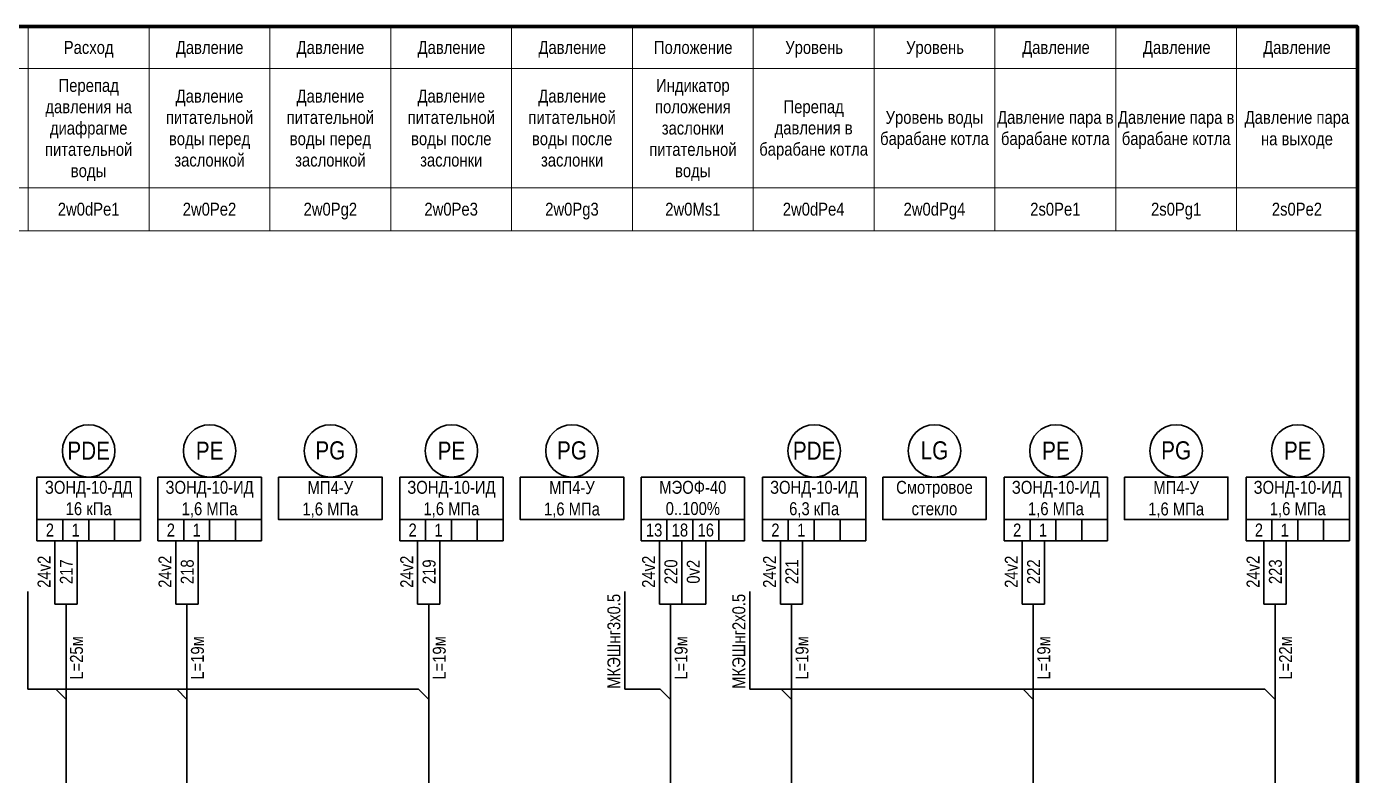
# Model space of a CAD drawing. Header units: millimetres. Extents: x -6000 to 26000, y -6000 to 26000.
# Drawn here: x 157.6 to 415, y -1665.8 to -1520.9 of the extents above; entities that cross this region are included whole.
import ezdxf

# ---------------------------------------------------------------- set-up
doc = ezdxf.new("R2010")
doc.units = ezdxf.units.MM
doc.header["$MEASUREMENT"] = 0
for name, color, linetype, lineweight in [('0_Ном._пера__246', 7, 'Continuous', 100), ('2D - Общий_Ном._пера__1', 7, 'Continuous', 15), ('2D - Общий_Ном._пера__21', 7, 'Continuous', 30), ('Аннотация - Текст_Ном._пера__1', 7, 'Continuous', 15), ('Аннотация - Текст_Ном._пера__21', 7, 'Continuous', 30)]:
    doc.layers.add(name, color=color, linetype=linetype, lineweight=lineweight)
doc.styles.add('СГЕНЕРИР_СТИЛЬ_1', font='')
doc.styles.get('СГЕНЕРИР_СТИЛЬ_1').set_extended_font_data('Arial Narrow')

msp = doc.modelspace()

# ---------------------------------------------------------------- linework, layer by layer
at = {"layer": '0_Ном._пера__246', "color": 7, "linetype": 'Continuous', "lineweight": 100, "flags": 128}
msp.add_lwpolyline([(415, -1807.87), (415, -1520.87), (20, -1520.87), (20, -1807.87)], close=True, dxfattribs=at)
at = {"layer": '2D - Общий_Ном._пера__1', "color": 7, "linetype": 'Continuous', "lineweight": 15}
for p, q in [((157.89, -1520.87), (157.89, -1560.4)), ((157.89, -1520.87), (157.89, -1560.4)), ((181.27, -1520.87), (181.27, -1560.4)), ((204.64, -1520.87), (204.64, -1560.4)), ((228.01, -1520.87), (228.01, -1560.4)), ((251.39, -1520.87), (251.39, -1560.4)), ((274.76, -1520.87), (274.76, -1560.4)), ((298.13, -1520.87), (298.13, -1560.4)), ((321.51, -1520.87), (321.51, -1560.4)), ((344.88, -1520.87), (344.88, -1560.4)), ((368.25, -1520.87), (368.25, -1560.4)), ((391.63, -1520.87), (391.63, -1560.4)), ((20, -1528.99), (415, -1528.99)), ((20, -1552.04), (415, -1552.04)), ((20, -1560.4), (415, -1560.4))]:
    msp.add_line(p, q, dxfattribs=at)
at = {"layer": '2D - Общий_Ном._пера__21', "color": 7, "linetype": 'Continuous', "lineweight": 30}
for p, q in [((159.58, -1608.03), (179.58, -1608.03)), ((159.58, -1620.38), (159.58, -1608.03)), ((179.58, -1608.03), (179.58, -1620.38)), ((182.98, -1608.03), (202.98, -1608.03)), ((182.98, -1620.38), (182.98, -1608.03)), ((202.98, -1608.03), (202.98, -1620.38)), ((229.75, -1608.03), (249.75, -1608.03)), ((229.75, -1620.38), (229.75, -1608.03)), ((249.75, -1608.03), (249.75, -1620.38)), ((276.45, -1608.03), (296.45, -1608.03)), ((276.45, -1620.38), (276.45, -1608.03)), ((296.45, -1608.03), (296.45, -1620.38)), ((299.92, -1608.03), (319.92, -1608.03)), ((299.92, -1620.38), (299.92, -1608.03)), ((319.92, -1608.03), (319.92, -1620.38)), ((346.69, -1608.03), (366.69, -1608.03)), ((346.69, -1620.38), (346.69, -1608.03)), ((366.69, -1608.03), (366.69, -1620.38)), ((393.46, -1608.03), (413.46, -1608.03)), ((393.46, -1620.38), (393.46, -1608.03)), ((413.46, -1608.03), (413.46, -1620.38)), ((159.58, -1616.26), (179.58, -1616.26)), ((164.58, -1620.38), (164.58, -1616.26)), ((169.58, -1620.38), (169.58, -1616.26)), ((174.58, -1620.38), (174.58, -1616.26)), ((182.98, -1616.26), (202.98, -1616.26)), ((187.98, -1620.38), (187.98, -1616.26)), ((192.98, -1620.38), (192.98, -1616.26)), ((197.98, -1620.38), (197.98, -1616.26)), ((229.75, -1616.26), (249.75, -1616.26)), ((234.75, -1620.38), (234.75, -1616.26)), ((239.75, -1620.38), (239.75, -1616.26)), ((244.75, -1620.38), (244.75, -1616.26)), ((276.45, -1616.26), (296.45, -1616.26)), ((281.45, -1620.38), (281.45, -1616.26)), ((286.45, -1620.38), (286.45, -1616.26)), ((291.45, -1620.38), (291.45, -1616.26)), ((299.92, -1616.26), (319.92, -1616.26)), ((304.92, -1620.38), (304.92, -1616.26)), ((309.92, -1620.38), (309.92, -1616.26)), ((314.92, -1620.38), (314.92, -1616.26)), ((346.69, -1616.26), (366.69, -1616.26)), ((351.69, -1620.38), (351.69, -1616.26)), ((356.69, -1620.38), (356.69, -1616.26)), ((361.69, -1620.38), (361.69, -1616.26)), ((393.46, -1616.26), (413.46, -1616.26)), ((398.46, -1620.38), (398.46, -1616.26)), ((403.46, -1620.38), (403.46, -1616.26)), ((408.46, -1620.38), (408.46, -1616.26)), ((179.58, -1620.38), (159.58, -1620.38)), ((163.04, -1632.65), (163.04, -1620.38)), ((167.35, -1632.65), (167.35, -1620.38)), ((202.98, -1620.38), (182.98, -1620.38)), ((186.44, -1632.65), (186.44, -1620.38)), ((190.75, -1632.65), (190.75, -1620.38)), ((249.75, -1620.38), (229.75, -1620.38)), ((233.21, -1632.65), (233.21, -1620.38)), ((237.52, -1632.65), (237.52, -1620.38)), ((296.45, -1620.38), (276.45, -1620.38)), ((279.98, -1632.65), (279.98, -1620.38)), ((284.29, -1632.65), (284.29, -1620.38)), ((288.95, -1632.65), (288.95, -1620.38)), ((319.92, -1620.38), (299.92, -1620.38)), ((303.38, -1632.65), (303.38, -1620.38)), ((307.69, -1632.65), (307.69, -1620.38)), ((366.69, -1620.38), (346.69, -1620.38)), ((350.15, -1632.65), (350.15, -1620.38)), ((354.46, -1632.65), (354.46, -1620.38)), ((413.46, -1620.38), (393.46, -1620.38)), ((396.92, -1632.65), (396.92, -1620.38)), ((401.23, -1632.65), (401.23, -1620.38)), ((157.81, -1630.14), (157.81, -1649.07)), ((273.3, -1630.14), (273.3, -1649.07)), ((297.47, -1630.14), (297.47, -1649.07)), ((163.04, -1632.65), (167.35, -1632.65)), ((165.2, -1632.65), (165.2, -1698.33)), ((186.44, -1632.65), (190.75, -1632.65)), ((188.6, -1632.65), (188.6, -1698.33)), ((233.21, -1632.65), (237.52, -1632.65)), ((235.37, -1632.65), (235.37, -1698.33)), ((279.98, -1632.65), (288.95, -1632.65)), ((282.14, -1632.65), (282.14, -1698.33)), ((303.38, -1632.65), (307.69, -1632.65)), ((305.53, -1632.65), (305.53, -1698.33)), ((350.15, -1632.65), (354.46, -1632.65)), ((352.31, -1632.65), (352.31, -1698.33)), ((396.92, -1632.65), (401.23, -1632.65)), ((399.08, -1632.65), (399.08, -1698.33)), ((157.81, -1649.07), (233.39, -1649.07)), ((165.2, -1651.05), (163.22, -1649.07)), ((188.6, -1651.05), (186.62, -1649.07)), ((235.37, -1651.05), (233.39, -1649.07)), ((273.3, -1649.07), (280.16, -1649.07)), ((282.14, -1651.05), (280.16, -1649.07)), ((297.47, -1649.07), (397.1, -1649.07)), ((305.53, -1651.05), (303.56, -1649.07)), ((352.31, -1651.05), (350.33, -1649.07)), ((399.08, -1651.05), (397.1, -1649.07))]:
    msp.add_line(p, q, dxfattribs=at)
for centre in [(169.58, -1602.96), (192.98, -1602.96), (216.33, -1602.96), (239.75, -1602.96), (263.07, -1602.96), (309.92, -1602.96), (333.19, -1602.96), (356.69, -1602.96), (379.94, -1602.96), (403.46, -1602.96)]:
    msp.add_circle(centre, 5.07, dxfattribs=at)
at = {"layer": 'Аннотация - Текст_Ном._пера__21', "color": 7, "linetype": 'Continuous', "lineweight": 30, "flags": 128}
for points in [[(206.33, -1608.03), (226.33, -1608.03), (226.33, -1616.26), (206.33, -1616.26)], [(253.07, -1608.03), (273.07, -1608.03), (273.07, -1616.26), (253.07, -1616.26)], [(323.19, -1608.03), (343.19, -1608.03), (343.19, -1616.26), (323.19, -1616.26)], [(369.94, -1608.03), (389.94, -1608.03), (389.94, -1616.26), (369.94, -1616.26)]]:
    msp.add_lwpolyline(points, close=True, dxfattribs=at)

# ---------------------------------------------------------------- texts
at = {"layer": 'Аннотация - Текст_Ном._пера__1', "color": 7, "linetype": 'Continuous', "lineweight": 15, "attachment_point": 2, "style": 'СГЕНЕРИР_СТИЛЬ_1'}
for s, insert, char_height in [('\\A1;{\\pqc;\\fArial Narrow|b0|i0|c204|p34;Расход}', (169.58, -1523.65), 2.5), ('\\A1;{\\pqc;\\fArial Narrow|b0|i0|c204|p34;Давление}', (192.98, -1523.65), 2.5), ('\\A1;{\\pqc;\\fArial Narrow|b0|i0|c204|p34;Давление}', (216.35, -1523.65), 2.5), ('\\A1;{\\pqc;\\fArial Narrow|b0|i0|c204|p34;Давление}', (239.75, -1523.65), 2.5), ('\\A1;{\\pqc;\\fArial Narrow|b0|i0|c204|p34;Давление}', (263.12, -1523.65), 2.5), ('\\A1;{\\pqc;\\fArial Narrow|b0|i0|c204|p34;Положение}', (286.52, -1523.65), 2.5), ('\\A1;{\\pqc;\\fArial Narrow|b0|i0|c204|p34;Уровень}', (309.92, -1523.65), 2.5), ('\\A1;{\\pqc;\\fArial Narrow|b0|i0|c204|p34;Уровень}', (333.29, -1523.65), 2.5), ('\\A1;{\\pqc;\\fArial Narrow|b0|i0|c204|p34;Давление}', (356.69, -1523.65), 2.5), ('\\A1;{\\pqc;\\fArial Narrow|b0|i0|c204|p34;Давление}', (380.06, -1523.65), 2.5), ('\\A1;{\\pqc;\\fArial Narrow|b0|i0|c204|p34;Давление}', (403.31, -1523.65), 2.5), ('\\A1;{\\pqc;\\fArial Narrow|b0|i0|c204|p34;2\\fArial Narrow|b0|i0|c204|p34;w0dPe1}', (169.58, -1554.94), 2.5), ('\\A1;{\\pqc;\\fArial Narrow|b0|i0|c204|p34;2\\fArial Narrow|b0|i0|c204|p34;w0dPe4}', (309.82, -1554.94), 2.5), ('\\A1;{\\pqc;\\fArial Narrow|b0|i0|c204|p34;2\\fArial Narrow|b0|i0|c204|p34;w0dPg4}', (333.19, -1554.94), 2.5), ('\\A1;{\\pqc;\\fArial Narrow|b0|i0|c204|p34;2\\fArial Narrow|b0|i0|c204|p34;w0Pe2}', (192.95, -1554.94), 2.5), ('\\A1;{\\pqc;\\fArial Narrow|b0|i0|c204|p34;2\\fArial Narrow|b0|i0|c204|p34;w0Pg2}', (216.33, -1554.94), 2.5), ('\\A1;{\\pqc;\\fArial Narrow|b0|i0|c204|p34;2\\fArial Narrow|b0|i0|c204|p34;w0Pe3}', (239.7, -1554.94), 2.5), ('\\A1;{\\pqc;\\fArial Narrow|b0|i0|c204|p34;2\\fArial Narrow|b0|i0|c204|p34;w0Pg3}', (263.07, -1554.94), 2.5), ('\\A1;{\\pqc;\\fArial Narrow|b0|i0|c204|p34;2\\fArial Narrow|b0|i0|c204|p34;w0Ms1}', (286.45, -1554.94), 2.5), ('\\A1;{\\pqc;\\fArial Narrow|b0|i0|c204|p34;2\\fArial Narrow|b0|i0|c204|p34;s0Pe1}', (356.57, -1554.94), 2.5), ('\\A1;{\\pqc;\\fArial Narrow|b0|i0|c204|p34;2\\fArial Narrow|b0|i0|c204|p34;s0Pg1}', (379.94, -1554.94), 2.5), ('\\A1;{\\pqc;\\fArial Narrow|b0|i0|c204|p34;2\\fArial Narrow|b0|i0|c204|p34;s0Pe2}', (403.31, -1554.94), 2.5), ('\\A1;{\\pqc;\\fArial Narrow|b0|i0|c204|p34;P\\fArial Narrow|b0|i0|c204|p34;D\\fArial Narrow|b0|i0|c204|p34;E}', (169.58, -1601.17), 3.5), ('\\A1;{\\pqc;\\fArial Narrow|b0|i0|c204|p34;P\\fArial Narrow|b0|i0|c204|p34;E}', (192.98, -1601.17), 3.5), ('\\A1;{\\pqc;\\fArial Narrow|b0|i0|c204|p34;P\\fArial Narrow|b0|i0|c204|p34;G}', (216.33, -1601.11), 3.5), ('\\A1;{\\pqc;\\fArial Narrow|b0|i0|c204|p34;P\\fArial Narrow|b0|i0|c204|p34;E}', (239.75, -1601.17), 3.5), ('\\A1;{\\pqc;\\fArial Narrow|b0|i0|c204|p34;P\\fArial Narrow|b0|i0|c204|p34;G}', (263.07, -1601.11), 3.5), ('\\A1;{\\pqc;\\fArial Narrow|b0|i0|c204|p34;P\\fArial Narrow|b0|i0|c204|p34;D\\fArial Narrow|b0|i0|c204|p34;E}', (309.92, -1601.17), 3.5), ('\\A1;{\\pqc;\\fArial Narrow|b0|i0|c204|p34;L\\fArial Narrow|b0|i0|c204|p34;G}', (333.19, -1601.11), 3.5), ('\\A1;{\\pqc;\\fArial Narrow|b0|i0|c204|p34;P\\fArial Narrow|b0|i0|c204|p34;E}', (356.69, -1601.17), 3.5), ('\\A1;{\\pqc;\\fArial Narrow|b0|i0|c204|p34;P\\fArial Narrow|b0|i0|c204|p34;G}', (379.94, -1601.11), 3.5), ('\\A1;{\\pqc;\\fArial Narrow|b0|i0|c204|p34;P\\fArial Narrow|b0|i0|c204|p34;E}', (403.46, -1601.17), 3.5), ('\\A1;{\\pqc;\\fArial Narrow|b0|i0|c204|p34;2}', (162.08, -1617.03), 2.5), ('\\A1;{\\pqc;\\fArial Narrow|b0|i0|c204|p34;1}', (167.08, -1617.03), 2.5), ('\\A1;{\\pqc;\\fArial Narrow|b0|i0|c204|p34;2}', (185.48, -1617.03), 2.5), ('\\A1;{\\pqc;\\fArial Narrow|b0|i0|c204|p34;1}', (190.48, -1617.03), 2.5), ('\\A1;{\\pqc;\\fArial Narrow|b0|i0|c204|p34;2}', (232.25, -1617.03), 2.5), ('\\A1;{\\pqc;\\fArial Narrow|b0|i0|c204|p34;1}', (237.25, -1617.03), 2.5), ('\\A1;{\\pqc;\\fArial Narrow|b0|i0|c204|p34;1\\fArial Narrow|b0|i0|c204|p34;3}', (278.95, -1617.03), 2.5), ('\\A1;{\\pqc;\\fArial Narrow|b0|i0|c204|p34;18}', (283.95, -1617.03), 2.5), ('\\A1;{\\pqc;\\fArial Narrow|b0|i0|c204|p34;16}', (288.95, -1617.03), 2.5), ('\\A1;{\\pqc;\\fArial Narrow|b0|i0|c204|p34;2}', (302.42, -1617.03), 2.5), ('\\A1;{\\pqc;\\fArial Narrow|b0|i0|c204|p34;1}', (307.42, -1617.03), 2.5), ('\\A1;{\\pqc;\\fArial Narrow|b0|i0|c204|p34;2}', (349.19, -1617.03), 2.5), ('\\A1;{\\pqc;\\fArial Narrow|b0|i0|c204|p34;1}', (354.19, -1617.03), 2.5), ('\\A1;{\\pqc;\\fArial Narrow|b0|i0|c204|p34;2}', (395.96, -1617.03), 2.5), ('\\A1;{\\pqc;\\fArial Narrow|b0|i0|c204|p34;1}', (400.96, -1617.03), 2.5)]:
    msp.add_mtext(s, dxfattribs=dict(at, insert=insert, char_height=char_height))
at = {"layer": 'Аннотация - Текст_Ном._пера__1', "color": 7, "linetype": 'Continuous', "lineweight": 15, "char_height": 2.5, "attachment_point": 2, "style": 'СГЕНЕРИР_СТИЛЬ_1'}
for s, insert, width, line_spacing_factor in [('\\A1;{\\pqc;\\fArial Narrow|b0|i0|c204|p34;Перепад давления на диафрагме \\fArial Narrow|b0|i0|c204|p34;питательной воды}', (169.58, -1531), 23.3734, 0.990188), ('\\A1;{\\pqc;\\fArial Narrow|b0|i0|c204|p34;Индикатор положения заслонки питательной воды}', (286.46, -1531), 23.3734, 0.990188), ('\\A1;{\\pqc;\\fArial Narrow|b0|i0|c204|p34;Давление питательной воды перед \\fArial Narrow|b0|i0|c204|p34;заслонкой}', (192.96, -1533.06), 23.3734, 0.990364), ('\\A1;{\\pqc;\\fArial Narrow|b0|i0|c204|p34;Давление питательной воды перед \\fArial Narrow|b0|i0|c204|p34;заслонкой}', (216.34, -1533.06), 23.3734, 0.990364), ('\\A1;{\\pqc;\\fArial Narrow|b0|i0|c204|p34;Давление питательной воды после \\fArial Narrow|b0|i0|c204|p34;заслонки}', (239.72, -1533.06), 23.3734, 0.990364), ('\\A1;{\\pqc;\\fArial Narrow|b0|i0|c204|p34;Давление питательной воды после \\fArial Narrow|b0|i0|c204|p34;заслонки}', (263.1, -1533.06), 23.3734, 0.990364), ('\\A1;{\\pqc;\\fArial Narrow|b0|i0|c204|p34;Перепад давления в барабане котла}', (309.82, -1535.12), 23.3734, 0.985503), ('\\A1;{\\pqc;\\fArial Narrow|b0|i0|c204|p34;Уровень воды \\fArial Narrow|b0|i0|c204|p34;барабане котла}', (333.19, -1537.18), 23.3734, 0.982786), ('\\A1;{\\pqc;\\fArial Narrow|b0|i0|c204|p34;Давление пара в барабане котла}', (356.57, -1537.18), 23.3734, 0.982786), ('\\A1;{\\pqc;\\fArial Narrow|b0|i0|c204|p34;Давление пара в барабане котла}', (379.94, -1537.18), 23.3734, 0.982786), ('\\A1;{\\pqc;\\fArial Narrow|b0|i0|c204|p34;Давление пара на выходе}', (403.31, -1537.18), 23.3734, 0.996093), ('\\A1;{\\pqc;\\fArial Narrow|b0|i0|c204|p34;ЗОНД-10-\\fArial Narrow|b0|i0|c204|p34;ДД\\fArial Narrow|b0|i0|c204|p34; \\fArial Narrow|b0|i0|c204|p34;16 \\fArial Narrow|b0|i0|c204|p34;кПа}', (169.58, -1608.76), 20, 0.992627), ('\\A1;{\\pqc;\\fArial Narrow|b0|i0|c204|p34;ЗОНД-10-ИД\\fArial Narrow|b0|i0|c204|p34; 6,3 \\fArial Narrow|b0|i0|c204|p34;кПа}', (309.92, -1608.76), 20, 0.99361), ('\\A1;{\\pqc;\\fArial Narrow|b0|i0|c204|p34;Смотровое стекло}', (333.19, -1608.76), 20, 0.995028)]:
    msp.add_mtext(s, dxfattribs=dict(at, insert=insert, width=width, line_spacing_factor=line_spacing_factor))
for s, insert, line_spacing_factor in [('\\A1;{\\pqc;\\fArial Narrow|b0|i0|c204|p34;ЗОНД-10-И\\fArial Narrow|b0|i0|c204|p34;Д\\P\\pqc;\\fArial Narrow|b0|i0|c204|p34;1,6 МПа}', (192.98, -1608.76), 0.99361), ('\\A1;{\\pqc;\\fArial Narrow|b0|i0|c204|p34;МП4-У\\P\\pqc;\\fArial Narrow|b0|i0|c204|p34;1,6 МПа}', (216.33, -1608.81), 0.993233), ('\\A1;{\\pqc;\\fArial Narrow|b0|i0|c204|p34;ЗОНД-10-ИД\\P\\pqc;\\fArial Narrow|b0|i0|c204|p34;1,6 МПа}', (239.75, -1608.76), 0.99361), ('\\A1;{\\pqc;\\fArial Narrow|b0|i0|c204|p34;МП4-У\\P\\pqc;\\fArial Narrow|b0|i0|c204|p34;1,6 МПа}', (263.07, -1608.81), 0.993233), ('\\A1;{\\pqc;\\fArial Narrow|b0|i0|c204|p34;МЭО\\fArial Narrow|b0|i0|c204|p34;Ф\\fArial Narrow|b0|i0|c204|p34;-40\\P\\pqc;\\fArial Narrow|b0|i0|c204|p34;0..100%}', (286.45, -1608.76), 0.985168), ('\\A1;{\\pqc;\\fArial Narrow|b0|i0|c204|p34;ЗОНД-10-ИД\\P\\pqc;\\fArial Narrow|b0|i0|c204|p34;1,6 МПа}', (356.69, -1608.76), 0.99361), ('\\A1;{\\pqc;\\fArial Narrow|b0|i0|c204|p34;МП4-У\\P\\pqc;\\fArial Narrow|b0|i0|c204|p34;1,6 МПа}', (379.94, -1608.81), 0.993233), ('\\A1;{\\pqc;\\fArial Narrow|b0|i0|c204|p34;ЗОНД-10-ИД\\P\\pqc;\\fArial Narrow|b0|i0|c204|p34;1,6 МПа}', (403.46, -1608.76), 0.99361)]:
    msp.add_mtext(s, dxfattribs=dict(at, insert=insert, line_spacing_factor=line_spacing_factor))
at = {"layer": 'Аннотация - Текст_Ном._пера__1', "color": 7, "linetype": 'Continuous', "lineweight": 15, "char_height": 2.5, "attachment_point": 2, "rotation": 90, "style": 'СГЕНЕРИР_СТИЛЬ_1'}
for s, insert in [('\\A1;{\\pqc;\\fArial Narrow|b0|i0|c204|p34;24\\fArial Narrow|b0|i0|c204|p34;v2}', (159.7, -1626.35)), ('\\A1;{\\pqc;\\fArial Narrow|b0|i0|c204|p34;21\\fArial Narrow|b0|i0|c204|p34;7}', (164.01, -1626.35)), ('\\A1;{\\pqc;\\fArial Narrow|b0|i0|c204|p34;24\\fArial Narrow|b0|i0|c204|p34;v2}', (183.09, -1626.35)), ('\\A1;{\\pqc;\\fArial Narrow|b0|i0|c204|p34;2\\fArial Narrow|b0|i0|c204|p34;18}', (187.4, -1626.35)), ('\\A1;{\\pqc;\\fArial Narrow|b0|i0|c204|p34;24\\fArial Narrow|b0|i0|c204|p34;v2}', (229.86, -1626.35)), ('\\A1;{\\pqc;\\fArial Narrow|b0|i0|c204|p34;2\\fArial Narrow|b0|i0|c204|p34;19}', (234.18, -1626.35)), ('\\A1;{\\pqc;\\fArial Narrow|b0|i0|c204|p34;24\\fArial Narrow|b0|i0|c204|p34;v2}', (276.64, -1626.35)), ('\\A1;{\\pqc;\\fArial Narrow|b0|i0|c204|p34;2\\fArial Narrow|b0|i0|c204|p34;20}', (280.95, -1626.35)), ('\\A1;{\\pqc;\\fArial Narrow|b0|i0|c204|p34;0\\fArial Narrow|b0|i0|c204|p34;v2}', (285.28, -1626.35)), ('\\A1;{\\pqc;\\fArial Narrow|b0|i0|c204|p34;24\\fArial Narrow|b0|i0|c204|p34;v2}', (300.03, -1626.35)), ('\\A1;{\\pqc;\\fArial Narrow|b0|i0|c204|p34;2\\fArial Narrow|b0|i0|c204|p34;21}', (304.34, -1626.35)), ('\\A1;{\\pqc;\\fArial Narrow|b0|i0|c204|p34;24\\fArial Narrow|b0|i0|c204|p34;v2}', (346.8, -1626.35)), ('\\A1;{\\pqc;\\fArial Narrow|b0|i0|c204|p34;2\\fArial Narrow|b0|i0|c204|p34;22}', (351.11, -1626.35)), ('\\A1;{\\pqc;\\fArial Narrow|b0|i0|c204|p34;24\\fArial Narrow|b0|i0|c204|p34;v2}', (393.57, -1626.35)), ('\\A1;{\\pqc;\\fArial Narrow|b0|i0|c204|p34;2\\fArial Narrow|b0|i0|c204|p34;23}', (397.89, -1626.35)), ('\\A1;{\\pqc;\\fArial Narrow|b0|i0|c204|p34;МКЭШнг3х0.5}', (269.92, -1639.81)), ('\\A1;{\\pqc;\\fArial Narrow|b0|i0|c204|p34;МКЭШнг\\fArial Narrow|b0|i0|c204|p34;2\\fArial Narrow|b0|i0|c204|p34;х0.5}', (294.09, -1639.81)), ('\\A1;{\\pqc;\\fArial Narrow|b0|i0|c204|p34;L=\\fArial Narrow|b0|i0|c204|p34;25\\fArial Narrow|b0|i0|c204|p34;м}', (165.97, -1643.02)), ('\\A1;{\\pqc;\\fArial Narrow|b0|i0|c204|p34;L=1\\fArial Narrow|b0|i0|c204|p34;9\\fArial Narrow|b0|i0|c204|p34;м}', (189.37, -1643.02)), ('\\A1;{\\pqc;\\fArial Narrow|b0|i0|c204|p34;L=1\\fArial Narrow|b0|i0|c204|p34;9\\fArial Narrow|b0|i0|c204|p34;м}', (236.14, -1643.02)), ('\\A1;{\\pqc;\\fArial Narrow|b0|i0|c204|p34;L=1\\fArial Narrow|b0|i0|c204|p34;9\\fArial Narrow|b0|i0|c204|p34;м}', (282.91, -1643.02)), ('\\A1;{\\pqc;\\fArial Narrow|b0|i0|c204|p34;L=1\\fArial Narrow|b0|i0|c204|p34;9\\fArial Narrow|b0|i0|c204|p34;м}', (306.31, -1643.02)), ('\\A1;{\\pqc;\\fArial Narrow|b0|i0|c204|p34;L=1\\fArial Narrow|b0|i0|c204|p34;9\\fArial Narrow|b0|i0|c204|p34;м}', (353.08, -1643.02)), ('\\A1;{\\pqc;\\fArial Narrow|b0|i0|c204|p34;L=\\fArial Narrow|b0|i0|c204|p34;22\\fArial Narrow|b0|i0|c204|p34;м}', (399.85, -1643.02))]:
    msp.add_mtext(s, dxfattribs=dict(at, insert=insert))

doc.saveas('drawing.dxf')
